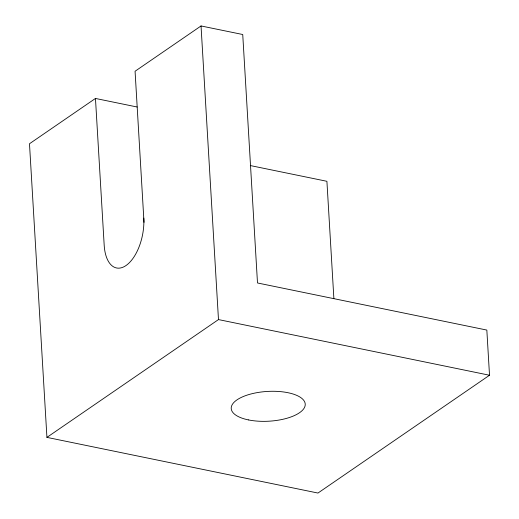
<?xml version="1.0" encoding="UTF-8"?>
<svg xmlns="http://www.w3.org/2000/svg" width="519" height="519" viewBox="0 0 519 519"><rect width="100%" height="100%" fill="white"/><g stroke="black" fill="none" stroke-linecap="round" stroke-linejoin="round"><path stroke-width="0.78" d="M137.165 107.011L95.464 98.448L29.486 143.757L46.931 437.381L317.965 493.05L489.514 375.243L486.835 330.071L257.495 282.972L242.736 34.514L201.035 25.95L135.07 71.246L144.016 222.366M46.931 437.381L218.48 319.581L489.514 375.243M250.307 165.561L326.912 181.3L333.886 298.646M201.035 25.95L218.48 319.581M95.464 98.448L104.189 245.26A37.063 18.833 -78.4 0 0 125.994 265.546A37.063 18.833 -78.4 0 0 143.776 218.071M248.426 419.91A37.063 14.902 -3.4 0 0 305.204 405.079A37.063 14.902 -3.4 0 0 251.034 393.953A37.063 14.902 -3.4 0 0 248.426 419.91"/></g></svg>
